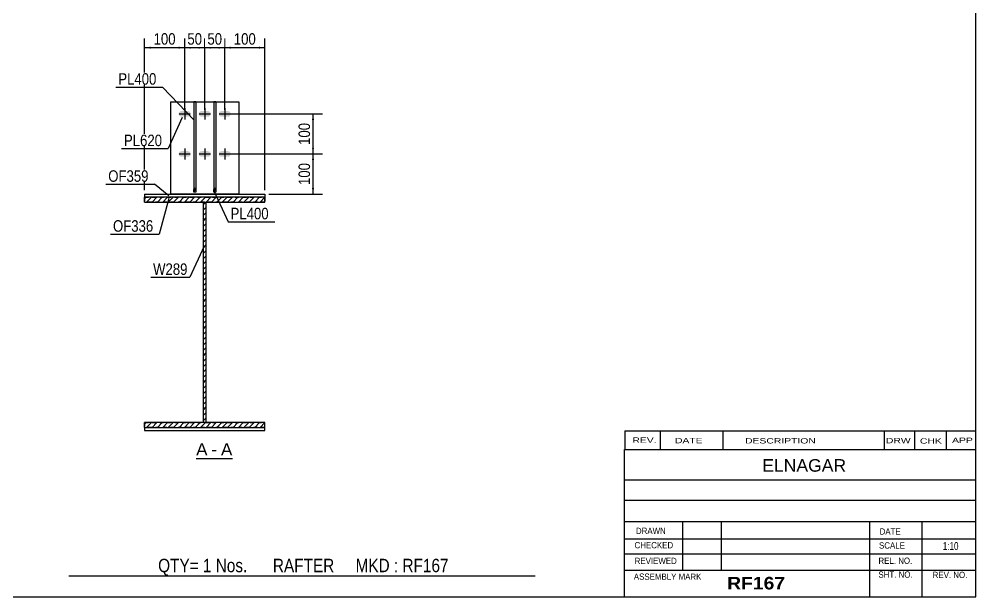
# Model space of a CAD drawing. Header units: millimetres. Extents: x -649 to -247, y -197 to 80.
# Drawn here: x -485.3 to -246.8, y -197.2 to -53.2 of the extents above; entities that cross this region are included whole.
import ezdxf

# ---------------------------------------------------------------- set-up
doc = ezdxf.new("R2010")
doc.units = ezdxf.units.MM
doc.linetypes.add('DXK_LINE_DOT1', pattern=[1.8814, 0.9407, -0.9407])
doc.styles.add('Arial', font='ARIAL.TTF', dxfattribs={"height": 0.2})
doc.styles.add('Arial Bold', font='ARIALBD.TTF', dxfattribs={"height": 0.2})
doc.styles.add('Arial Narrow', font='ARIALN.TTF', dxfattribs={"height": 0.2})

# ---------------------------------------------------------------- blocks, each defined once
blk = doc.blocks.new('Unknown-627307222-6750')
at = {"color": 5, "linetype": 'Continuous'}
for p, q in [((-246.76, -197.25), (-246.76, 79.75)), ((-646.76, -197.25), (-246.76, -197.25))]:
    blk.add_line(p, q, dxfattribs=at)
blk = doc.blocks.new('Unknown-627307222-14 - 4941')
at = {"color": 7, "linetype": 'Continuous'}
blk.add_line((-441.19, -162.74), (-432.16, -162.74), dxfattribs=at)
at = {"color": 0, "linetype": 'Continuous'}
blk.add_wipeout([(-438.34, -161.99), (-438.34, -158.79), (-441.19, -158.79), (-441.19, -161.99)], dxfattribs=at)
blk.add_wipeout([(-435.96, -161.99), (-435.96, -158.79), (-437.38, -158.79), (-437.38, -161.99)], dxfattribs=at)
at = {"color": 96, "linetype": 'Continuous', "style": 'Arial'}
blk.add_text('A', height=3.06, dxfattribs=at).set_placement((-441.19, -161.99))
at = {"color": 0, "linetype": 'Continuous'}
blk.add_wipeout([(-432.16, -161.99), (-432.16, -158.79), (-435, -158.79), (-435, -161.99)], dxfattribs=at)
at = {"color": 96, "linetype": 'Continuous', "style": 'Arial'}
for s, p in [('A', (-435, -161.99)), ('-', (-437.38, -161.99))]:
    blk.add_text(s, height=3.06, dxfattribs=at).set_placement(p)
blk = doc.blocks.new('Part-627307222-4944 - 4941')
at = {"linetype": 'Continuous'}
h = blk.add_hatch(dxfattribs=at)
h.set_pattern_fill('', scale=0.3, style=0, pattern_type=0)
h.set_pattern_definition([(45, (-424.0441, -97.5918), (-0.67352, 0.67352), [])])
h.paths.add_polyline_path([(-424.04, -98.79), (-424.04, -97.59), (-454.04, -97.59), (-454.04, -98.79)])
at = {"color": 2, "linetype": 'Continuous'}
for p, q in [((-454.04, -97.59), (-454.04, -97.59)), ((-454.04, -98.79), (-454.04, -97.59)), ((-424.04, -97.59), (-454.04, -97.59)), ((-424.04, -97.59), (-424.04, -97.59)), ((-424.04, -98.79), (-424.04, -97.59)), ((-454.04, -98.79), (-454.04, -98.79)), ((-454.04, -98.79), (-424.04, -98.79)), ((-424.04, -98.79), (-424.04, -98.79))]:
    blk.add_line(p, q, dxfattribs=at)
at = {"color": 7, "linetype": 'DXK_LINE_DOT1'}
for p, q in [((-454.04, -97.59), (-454.04, -98.79)), ((-454.04, -97.59), (-424.04, -97.59)), ((-424.04, -97.59), (-424.04, -98.79)), ((-424.04, -98.79), (-454.04, -98.79))]:
    blk.add_line(p, q, dxfattribs=at)
blk = doc.blocks.new('Part-627307222-4946 - 4941')
at = {"linetype": 'Continuous'}
h = blk.add_hatch(dxfattribs=at)
h.set_pattern_fill('', scale=0.3, style=0, pattern_type=0)
h.set_pattern_definition([(45, (-424.0441, -153.7918), (-0.67352, 0.67352), [])])
h.paths.add_polyline_path([(-424.04, -154.99), (-424.04, -153.79), (-454.04, -153.79), (-454.04, -154.99)])
at = {"color": 2, "linetype": 'Continuous'}
for p, q in [((-454.04, -153.79), (-454.04, -153.79)), ((-454.04, -154.99), (-454.04, -153.79)), ((-424.04, -153.79), (-454.04, -153.79)), ((-454.04, -154.99), (-454.04, -154.99)), ((-454.04, -154.99), (-424.04, -154.99)), ((-424.04, -153.79), (-424.04, -153.79)), ((-424.04, -154.99), (-424.04, -153.79)), ((-424.04, -154.99), (-424.04, -154.99))]:
    blk.add_line(p, q, dxfattribs=at)
at = {"color": 7, "linetype": 'DXK_LINE_DOT1'}
for p, q in [((-454.04, -153.79), (-454.04, -154.99)), ((-454.04, -153.79), (-424.04, -153.79)), ((-424.04, -154.99), (-454.04, -154.99)), ((-424.04, -154.99), (-424.04, -153.79))]:
    blk.add_line(p, q, dxfattribs=at)
blk = doc.blocks.new('Part-627307222-4966 - 4941')
at = {"linetype": 'Continuous'}
h = blk.add_hatch(dxfattribs=at)
h.set_pattern_fill('', scale=0.3, style=0, pattern_type=0)
h.set_pattern_definition([(45, (-436.2941, -95.6539), (-0.6735, 0.6735), [])])
h.paths.add_polyline_path([(-436.29, -96.29), (-436.29, -95.65), (-436.79, -95.65), (-436.79, -96.29)])
at = {"color": 2, "linetype": 'Continuous'}
for p, q in [((-436.79, -73.79), (-436.79, -95.65)), ((-436.29, -73.79), (-436.79, -73.79)), ((-436.29, -73.79), (-436.29, -95.65)), ((-436.79, -96.29), (-436.79, -95.65)), ((-436.79, -95.65), (-436.29, -95.65)), ((-436.29, -96.29), (-436.79, -96.29)), ((-436.29, -95.65), (-436.29, -96.29))]:
    blk.add_line(p, q, dxfattribs=at)
at = {"color": 7, "linetype": 'DXK_LINE_DOT1'}
for p, q in [((-436.79, -95.29), (-436.29, -95.29)), ((-436.79, -95.65), (-436.79, -96.29)), ((-436.29, -96.29), (-436.79, -96.29)), ((-436.29, -95.65), (-436.29, -96.29))]:
    blk.add_line(p, q, dxfattribs=at)
blk = doc.blocks.new('Part-627307222-4958 - 4941')
at = {"color": 2, "linetype": 'Continuous'}
for p, q in [((-454.04, -153.79), (-454.04, -153.79)), ((-454.04, -154.99), (-454.04, -155.79)), ((-424.04, -153.79), (-424.04, -153.79)), ((-424.04, -155.79), (-424.04, -154.99)), ((-454.04, -155.79), (-424.04, -155.79))]:
    blk.add_line(p, q, dxfattribs=at)
at = {"color": 7, "linetype": 'DXK_LINE_DOT1'}
for p, q in [((-454.04, -154.99), (-454.04, -154.99)), ((-424.04, -154.99), (-424.04, -154.99))]:
    blk.add_line(p, q, dxfattribs=at)
blk = doc.blocks.new('Part-627307222-4967 - 4941')
at = {"linetype": 'Continuous'}
h = blk.add_hatch(dxfattribs=at)
h.set_pattern_fill('', scale=0.3, style=0, pattern_type=0)
h.set_pattern_definition([(45, (-441.2941, -95.6539), (-0.6735, 0.6735), [])])
h.paths.add_polyline_path([(-441.29, -96.29), (-441.29, -95.65), (-441.79, -95.65), (-441.79, -96.29)])
at = {"color": 2, "linetype": 'Continuous'}
for p, q in [((-441.79, -73.79), (-441.79, -95.65)), ((-441.29, -73.79), (-441.79, -73.79)), ((-441.29, -73.79), (-441.29, -95.65)), ((-441.79, -96.29), (-441.79, -95.65)), ((-441.79, -95.65), (-441.29, -95.65)), ((-441.29, -96.29), (-441.79, -96.29)), ((-441.29, -95.65), (-441.29, -96.29))]:
    blk.add_line(p, q, dxfattribs=at)
at = {"color": 7, "linetype": 'DXK_LINE_DOT1'}
for p, q in [((-441.79, -95.29), (-441.29, -95.29)), ((-441.79, -95.65), (-441.79, -96.29)), ((-441.29, -96.29), (-441.79, -96.29)), ((-441.29, -95.65), (-441.29, -96.29))]:
    blk.add_line(p, q, dxfattribs=at)
blk = doc.blocks.new('Part-627307222-4959 - 4941')
at = {"color": 2, "linetype": 'Continuous'}
for p, q in [((-454.04, -96.79), (-424.04, -96.79)), ((-454.04, -96.79), (-454.04, -97.59)), ((-424.04, -96.79), (-424.04, -97.59))]:
    blk.add_line(p, q, dxfattribs=at)
blk = doc.blocks.new('Part-627307222-4965 - 4941')
at = {"color": 2, "linetype": 'Continuous'}
for p, q in [((-447.54, -73.79), (-447.54, -96.79)), ((-447.54, -73.79), (-430.54, -73.79)), ((-430.54, -73.79), (-430.54, -96.79)), ((-430.54, -96.79), (-447.54, -96.79))]:
    blk.add_line(p, q, dxfattribs=at)
blk = doc.blocks.new('Part-627307222-4970 - 4941')
at = {"linetype": 'Continuous'}
h = blk.add_hatch(dxfattribs=at)
h.set_pattern_fill('', scale=0.3, style=0, pattern_type=0)
h.set_pattern_definition([(45, (-438.7441, -98.7918), (-0.67352, 0.67352), [])])
h.paths.add_polyline_path([(-438.74, -153.79), (-438.74, -98.79), (-439.34, -98.79), (-439.34, -153.79)])
at = {"color": 7, "linetype": 'DXK_LINE_DOT1'}
for p, q in [((-439.34, -98.79), (-439.34, -98.79)), ((-438.74, -98.79), (-438.74, -98.79)), ((-439.34, -153.79), (-439.34, -153.79)), ((-438.74, -153.79), (-438.74, -153.79))]:
    blk.add_line(p, q, dxfattribs=at)
at = {"color": 2, "linetype": 'Continuous'}
for p, q in [((-439.34, -153.79), (-439.34, -98.79)), ((-439.34, -98.79), (-438.74, -98.79)), ((-438.74, -98.79), (-438.74, -153.79)), ((-438.74, -153.79), (-439.34, -153.79))]:
    blk.add_line(p, q, dxfattribs=at)
blk = doc.blocks.new('Bolt-627307222-4988 - 4941')
at = {"linetype": 'Continuous'}
for points in [[(-445.34, -77.29), (-445.11, -77.44), (-444.84, -77.49), (-443.24, -77.49), (-442.98, -77.44), (-442.75, -77.29), (-442.6, -77.06), (-442.54, -76.79), (-442.6, -76.52), (-442.75, -76.3), (-442.98, -76.14), (-443.24, -76.09), (-444.84, -76.09), (-445.11, -76.14), (-445.34, -76.3), (-445.49, -76.52), (-445.54, -76.79), (-445.49, -77.06)], [(-440.34, -77.29), (-440.11, -77.44), (-439.84, -77.49), (-438.24, -77.49), (-437.98, -77.44), (-437.75, -77.29), (-437.6, -77.06), (-437.54, -76.79), (-437.6, -76.52), (-437.75, -76.3), (-437.98, -76.14), (-438.24, -76.09), (-439.84, -76.09), (-440.11, -76.14), (-440.34, -76.3), (-440.49, -76.52), (-440.54, -76.79), (-440.49, -77.06)], [(-435.34, -77.29), (-435.11, -77.44), (-434.84, -77.49), (-433.24, -77.49), (-432.98, -77.44), (-432.75, -77.29), (-432.6, -77.06), (-432.54, -76.79), (-432.6, -76.52), (-432.75, -76.3), (-432.98, -76.14), (-433.24, -76.09), (-434.84, -76.09), (-435.11, -76.14), (-435.34, -76.3), (-435.49, -76.52), (-435.54, -76.79), (-435.49, -77.06)], [(-445.34, -87.29), (-445.11, -87.44), (-444.84, -87.49), (-443.24, -87.49), (-442.98, -87.44), (-442.75, -87.29), (-442.6, -87.06), (-442.54, -86.79), (-442.6, -86.52), (-442.75, -86.3), (-442.98, -86.14), (-443.24, -86.09), (-444.84, -86.09), (-445.11, -86.14), (-445.34, -86.3), (-445.49, -86.52), (-445.54, -86.79), (-445.49, -87.06)], [(-440.34, -87.29), (-440.11, -87.44), (-439.84, -87.49), (-438.24, -87.49), (-437.98, -87.44), (-437.75, -87.29), (-437.6, -87.06), (-437.54, -86.79), (-437.6, -86.52), (-437.75, -86.3), (-437.98, -86.14), (-438.24, -86.09), (-439.84, -86.09), (-440.11, -86.14), (-440.34, -86.3), (-440.49, -86.52), (-440.54, -86.79), (-440.49, -87.06)], [(-435.34, -87.29), (-435.11, -87.44), (-434.84, -87.49), (-433.24, -87.49), (-432.98, -87.44), (-432.75, -87.29), (-432.6, -87.06), (-432.54, -86.79), (-432.6, -86.52), (-432.75, -86.3), (-432.98, -86.14), (-433.24, -86.09), (-434.84, -86.09), (-435.11, -86.14), (-435.34, -86.3), (-435.49, -86.52), (-435.54, -86.79), (-435.49, -87.06)]]:
    blk.add_hatch(color=3, dxfattribs=at).paths.add_polyline_path(points)
at = {"color": 3, "linetype": 'Continuous'}
for p, q in [((-444.04, -75.39), (-444.04, -78.19)), ((-439.04, -75.39), (-439.04, -78.19)), ((-434.04, -75.39), (-434.04, -78.19)), ((-445.44, -76.79), (-442.64, -76.79)), ((-440.44, -76.79), (-437.64, -76.79)), ((-435.44, -76.79), (-432.64, -76.79)), ((-444.04, -85.39), (-444.04, -88.19)), ((-439.04, -85.39), (-439.04, -88.19)), ((-434.04, -85.39), (-434.04, -88.19)), ((-445.44, -86.79), (-442.64, -86.79)), ((-440.44, -86.79), (-437.64, -86.79)), ((-435.44, -86.79), (-432.64, -86.79))]:
    blk.add_line(p, q, dxfattribs=at)
blk = doc.blocks.new('StraightDimension-627307222-9012 - 4941')
at = {"linetype": 'Continuous'}
for points in [[(-442.54, -60.53), (-444.04, -60.28), (-442.54, -60.03)], [(-440.54, -60.03), (-439.04, -60.28), (-440.54, -60.53)]]:
    blk.add_hatch(color=7, dxfattribs=at).paths.add_polyline_path(points)
at = {"color": 7, "linetype": 'Continuous'}
for p, q in [((-444.04, -75.79), (-444.04, -58.03)), ((-439.04, -75.79), (-439.04, -58.03)), ((-444.04, -60.28), (-439.04, -60.28))]:
    blk.add_line(p, q, dxfattribs=at)
at = {"color": 0}
blk.add_wipeout([(-439.12, -60.13), (-439.12, -55.93), (-443.97, -55.93), (-443.97, -60.13)], dxfattribs=at)
at = {"color": 3, "style": 'Arial Narrow'}
blk.add_text('50', height=2.863, dxfattribs=at).set_placement((-443.37, -59.53))
blk = doc.blocks.new('StraightDimension-627307222-5296 - 4941')
at = {"linetype": 'Continuous'}
for points in [[(-432.54, -60.53), (-434.04, -60.28), (-432.54, -60.03)], [(-425.54, -60.03), (-424.04, -60.28), (-425.54, -60.53)]]:
    blk.add_hatch(color=7, dxfattribs=at).paths.add_polyline_path(points)
at = {"color": 7, "linetype": 'Continuous'}
for p, q in [((-434.04, -75.79), (-434.04, -58.03)), ((-424.04, -95.79), (-424.04, -58.03)), ((-434.04, -60.28), (-424.04, -60.28))]:
    blk.add_line(p, q, dxfattribs=at)
at = {"color": 0}
blk.add_wipeout([(-425.7, -60.13), (-425.7, -55.93), (-432.39, -55.93), (-432.39, -60.13)], dxfattribs=at)
at = {"color": 3, "style": 'Arial Narrow'}
blk.add_text('100', height=2.863, dxfattribs=at).set_placement((-431.79, -59.53))
blk = doc.blocks.new('StraightDimension-627307222-5299 - 4941')
at = {"linetype": 'Continuous'}
for points in [[(-452.54, -60.53), (-454.04, -60.28), (-452.54, -60.03)], [(-445.54, -60.03), (-444.04, -60.28), (-445.54, -60.53)]]:
    blk.add_hatch(color=7, dxfattribs=at).paths.add_polyline_path(points)
at = {"color": 7, "linetype": 'Continuous'}
for p, q in [((-454.04, -95.79), (-454.04, -58.03)), ((-444.04, -75.79), (-444.04, -58.03)), ((-454.04, -60.28), (-444.04, -60.28))]:
    blk.add_line(p, q, dxfattribs=at)
at = {"color": 0}
blk.add_wipeout([(-445.7, -60.13), (-445.7, -55.93), (-452.39, -55.93), (-452.39, -60.13)], dxfattribs=at)
at = {"color": 3, "style": 'Arial Narrow'}
blk.add_text('100', height=2.863, dxfattribs=at).set_placement((-451.79, -59.53))
blk = doc.blocks.new('StraightDimension-627307222-9014 - 4941')
at = {"linetype": 'Continuous'}
for points in [[(-437.54, -60.53), (-439.04, -60.28), (-437.54, -60.03)], [(-435.54, -60.03), (-434.04, -60.28), (-435.54, -60.53)]]:
    blk.add_hatch(color=7, dxfattribs=at).paths.add_polyline_path(points)
at = {"color": 7, "linetype": 'Continuous'}
for p, q in [((-439.04, -75.79), (-439.04, -58.03)), ((-434.04, -75.79), (-434.04, -58.03)), ((-439.04, -60.28), (-434.04, -60.28))]:
    blk.add_line(p, q, dxfattribs=at)
at = {"color": 0}
blk.add_wipeout([(-434.12, -60.13), (-434.12, -55.93), (-438.97, -55.93), (-438.97, -60.13)], dxfattribs=at)
at = {"color": 3, "style": 'Arial Narrow'}
blk.add_text('50', height=2.863, dxfattribs=at).set_placement((-438.37, -59.53))
blk = doc.blocks.new('StraightDimension-627307222-10425 - 4941')
at = {"linetype": 'Continuous'}
for points in [[(-412.29, -78.29), (-412.04, -76.79), (-411.79, -78.29)], [(-411.79, -85.29), (-412.04, -86.79), (-412.29, -85.29)]]:
    blk.add_hatch(color=7, dxfattribs=at).paths.add_polyline_path(points)
at = {"color": 7, "linetype": 'Continuous'}
for p, q in [((-433.04, -76.79), (-409.64, -76.79)), ((-412.04, -86.79), (-412.04, -76.79)), ((-433.04, -86.79), (-409.64, -86.79))]:
    blk.add_line(p, q, dxfattribs=at)
at = {"color": 0}
blk.add_wipeout([(-412.19, -78.45), (-416.39, -78.45), (-416.39, -85.13), (-412.19, -85.13)], dxfattribs=at)
at = {"color": 3, "style": 'Arial Narrow'}
blk.add_text('100', height=2.863, rotation=90.0002, dxfattribs=at).set_placement((-412.79, -84.53))
blk = doc.blocks.new('StraightDimension-627307222-10426 - 4941')
at = {"linetype": 'Continuous'}
for points in [[(-412.29, -88.29), (-412.04, -86.79), (-411.79, -88.29)], [(-411.79, -95.29), (-412.04, -96.79), (-412.29, -95.29)]]:
    blk.add_hatch(color=7, dxfattribs=at).paths.add_polyline_path(points)
at = {"color": 7, "linetype": 'Continuous'}
for p, q in [((-433.04, -86.79), (-409.64, -86.79)), ((-412.04, -96.79), (-412.04, -86.79)), ((-423.04, -96.79), (-409.64, -96.79))]:
    blk.add_line(p, q, dxfattribs=at)
at = {"color": 0}
blk.add_wipeout([(-412.19, -88.45), (-416.39, -88.45), (-416.39, -95.13), (-412.19, -95.13)], dxfattribs=at)
at = {"color": 3, "style": 'Arial Narrow'}
blk.add_text('100', height=2.863, rotation=90.0002, dxfattribs=at).set_placement((-412.79, -94.53))
blk = doc.blocks.new('CBS_CALLOFF-627307222-10851')
at = {"color": 7, "linetype": 'Continuous'}
blk.add_line((-472.89, -191.98), (-356.65, -192), dxfattribs=at)
at = {"color": 3, "linetype": 'Continuous', "style": 'Arial Narrow'}
blk.add_text('QTY= 1 Nos.      RAFTER     MKD : RF167', height=3.3405, dxfattribs=at).set_placement((-450.66, -191.09))
blk = doc.blocks.new('CBS_NAME_BLOG-627307222-10852')
at = {"color": 7, "linetype": 'Continuous'}
for p, q in [((-334.36, -160.5), (-246.84, -160.5)), ((-334.36, -197.2), (-334.36, -160.5)), ((-334.35, -168.03), (-246.84, -168.03)), ((-334.28, -173.09), (-246.76, -173.09)), ((-334.36, -178.46), (-246.84, -178.46)), ((-319.83, -190.56), (-319.83, -178.47)), ((-310.15, -190.54), (-310.15, -178.47)), ((-273.23, -197.2), (-273.23, -178.47)), ((-260.18, -197.2), (-260.18, -178.46)), ((-334.35, -182.76), (-246.76, -182.74)), ((-334.36, -186.5), (-246.84, -186.5)), ((-334.36, -190.55), (-246.84, -190.55)), ((-334.36, -197.25), (-246.76, -197.25))]:
    blk.add_line(p, q, dxfattribs=at)
at = {"color": 3, "linetype": 'Continuous', "style": 'Arial'}
blk.add_text('ELNAGAR', height=3.133, dxfattribs=at).set_placement((-300.03, -166.03))
at = {"color": 3, "linetype": 'Continuous'}
for s, height, style, width, p in [('DRAWN', 1.566, 'Arial', 0.9, (-331.52, -181.57)), ('DATE', 1.566, 'Arial', 0.9, (-270.76, -181.73)), ('CHECKED', 1.566, 'Arial', 0.9, (-331.87, -185.14)), ('SCALE', 1.566, 'Arial', 0.9, (-270.91, -185.21)), ('1:10', 1.957, 'Arial Narrow', 0.9, (-255.02, -185.56)), ('REVIEWED', 1.566, 'Arial', 0.9, (-331.84, -189.06)), ('REL. NO.', 1.566, 'Arial', 0.9, (-271.05, -189.01)), ('ASSEMBLY MARK', 1.5663, 'Arial', 0.9, (-332.05, -192.99)), ('RF167', 3.131, 'Arial Bold', 1.1, (-308.78, -195.39)), ('SHT. NO.', 1.566, 'Arial', 0.9, (-271.06, -192.47)), ('REV. NO.', 1.566, 'Arial', 0.9, (-257.53, -192.56))]:
    blk.add_text(s, height=height, dxfattribs=dict(at, style=style, width=width)).set_placement(p)
blk = doc.blocks.new('CBS_REVISION-627307222-10853')
at = {"color": 7, "linetype": 'Continuous'}
for p, q in [((-334.27, -155.86), (-334.27, -160.5)), ((-334.27, -155.87), (-246.77, -155.87)), ((-325.48, -155.87), (-325.48, -160.5)), ((-309.88, -155.86), (-309.88, -160.43)), ((-269.62, -155.87), (-269.62, -160.49)), ((-262.08, -155.87), (-262.08, -160.5)), ((-254.14, -155.87), (-254.14, -160.5)), ((-334.27, -160.5), (-246.77, -160.5))]:
    blk.add_line(p, q, dxfattribs=at)
at = {"color": 7, "style": 'Arial Narrow', "width": 1.7}
for s, height, p in [('REV.', 1.326, (-332.41, -158.82)), ('DATE', 1.326, (-321.79, -158.93)), ('DESCRIPTION', 1.3257, (-304.31, -158.99)), ('DRW', 1.326, (-269.19, -158.93)), ('CHK', 1.326, (-260.71, -159.02)), ('APP', 1.326, (-252.7, -158.86))]:
    blk.add_text(s, height=height, dxfattribs=at).set_placement(p)
blk = doc.blocks.new('Mark-627307222-8395 - 4941')
at = {"color": 7, "linetype": 'Continuous'}
blk.add_line((-441.66, -78.35), (-449.59, -70.11), dxfattribs=at)
at = {"color": 0}
blk.add_wipeout([(-451.09, -69.51), (-451.09, -66.51), (-460.59, -66.51), (-460.59, -69.51)], dxfattribs=at)
blk.add_wipeout([(-451.09, -69.51), (-451.09, -66.51), (-460.59, -66.51), (-460.59, -69.51)], dxfattribs=at)
at = {"color": 7, "linetype": 'Continuous'}
blk.add_line((-461.19, -70.11), (-449.59, -70.11), dxfattribs=at)
at = {"color": 3, "style": 'Arial Narrow'}
blk.add_text('PL400', height=2.863, dxfattribs=at).set_placement((-460.59, -69.51))
blk = doc.blocks.new('Mark-627307222-8383 - 4941')
at = {"color": 7, "linetype": 'Continuous'}
blk.add_line((-448.01, -97.87), (-450.37, -106.78), dxfattribs=at)
at = {"color": 0}
blk.add_wipeout([(-451.87, -106.18), (-451.87, -103.18), (-461.92, -103.18), (-461.92, -106.18)], dxfattribs=at)
blk.add_wipeout([(-451.87, -106.18), (-451.87, -103.18), (-461.92, -103.18), (-461.92, -106.18)], dxfattribs=at)
at = {"color": 7, "linetype": 'Continuous'}
blk.add_line((-462.52, -106.78), (-450.37, -106.78), dxfattribs=at)
at = {"color": 3, "style": 'Arial Narrow'}
blk.add_text('OF336', height=2.863, dxfattribs=at).set_placement((-461.92, -106.18))
blk = doc.blocks.new('Mark-627307222-8386 - 4941')
at = {"color": 7, "linetype": 'Continuous'}
blk.add_line((-448.01, -97.2), (-451.55, -94.33), dxfattribs=at)
at = {"color": 0}
blk.add_wipeout([(-453.05, -93.73), (-453.05, -90.73), (-463.1, -90.73), (-463.1, -93.73)], dxfattribs=at)
blk.add_wipeout([(-453.05, -93.73), (-453.05, -90.73), (-463.1, -90.73), (-463.1, -93.73)], dxfattribs=at)
at = {"color": 7, "linetype": 'Continuous'}
blk.add_line((-463.7, -94.33), (-451.55, -94.33), dxfattribs=at)
at = {"color": 3, "style": 'Arial Narrow'}
blk.add_text('OF359', height=2.863, dxfattribs=at).set_placement((-463.1, -93.73))
blk = doc.blocks.new('Mark-627307222-8389 - 4941')
at = {"color": 7, "linetype": 'Continuous'}
blk.add_line((-444.64, -77.7), (-448.18, -85.44), dxfattribs=at)
at = {"color": 0}
blk.add_wipeout([(-449.68, -84.84), (-449.68, -81.84), (-459.18, -81.84), (-459.18, -84.84)], dxfattribs=at)
blk.add_wipeout([(-449.68, -84.84), (-449.68, -81.84), (-459.18, -81.84), (-459.18, -84.84)], dxfattribs=at)
at = {"color": 7, "linetype": 'Continuous'}
blk.add_line((-459.78, -85.44), (-448.18, -85.44), dxfattribs=at)
at = {"color": 3, "style": 'Arial Narrow'}
blk.add_text('PL620', height=2.863, dxfattribs=at).set_placement((-459.18, -84.84))
blk = doc.blocks.new('Mark-627307222-8392 - 4941')
at = {"color": 0}
blk.add_wipeout([(-423.1, -103.08), (-423.1, -100.08), (-432.6, -100.08), (-432.6, -103.08)], dxfattribs=at)
blk.add_wipeout([(-423.1, -103.08), (-423.1, -100.08), (-432.6, -100.08), (-432.6, -103.08)], dxfattribs=at)
at = {"color": 7, "linetype": 'Continuous'}
for p, q in [((-436.74, -95.95), (-433.2, -103.68)), ((-433.2, -103.68), (-421.6, -103.68))]:
    blk.add_line(p, q, dxfattribs=at)
at = {"color": 3, "style": 'Arial Narrow'}
blk.add_text('PL400', height=2.863, dxfattribs=at).set_placement((-432.6, -103.08))
blk = doc.blocks.new('Mark-627307222-8398 - 4941')
at = {"color": 0}
blk.add_wipeout([(-443.33, -116.95), (-443.33, -113.95), (-451.92, -113.95), (-451.92, -116.95)], dxfattribs=at)
blk.add_wipeout([(-443.33, -116.95), (-443.33, -113.95), (-451.92, -113.95), (-451.92, -116.95)], dxfattribs=at)
at = {"color": 7, "linetype": 'Continuous'}
for p in [(-439.19, -109.81), (-452.52, -117.55)]:
    blk.add_line(p, (-442.73, -117.55), dxfattribs=at)
at = {"color": 3, "style": 'Arial Narrow'}
blk.add_text('W289', height=2.863, dxfattribs=at).set_placement((-451.92, -116.95))

msp = doc.modelspace()

# ---------------------------------------------------------------- block references
for name in ['Unknown-627307222-6750', 'Part-627307222-4965 - 4941', 'Part-627307222-4967 - 4941', 'Part-627307222-4966 - 4941', 'Bolt-627307222-4988 - 4941', 'Part-627307222-4959 - 4941', 'Part-627307222-4944 - 4941', 'Part-627307222-4970 - 4941', 'Part-627307222-4946 - 4941', 'Part-627307222-4958 - 4941', 'CBS_REVISION-627307222-10853', 'CBS_NAME_BLOG-627307222-10852', 'CBS_CALLOFF-627307222-10851']:
    msp.add_blockref(name, (0, 0))

# ---------------------------------------------------------------- next in the draw order: block references
for name in ['StraightDimension-627307222-9012 - 4941', 'StraightDimension-627307222-5296 - 4941', 'Mark-627307222-8383 - 4941', 'Mark-627307222-8398 - 4941', 'Unknown-627307222-14 - 4941']:
    msp.add_blockref(name, (0, 0))

# ---------------------------------------------------------------- next in the draw order: block references
for name in ['StraightDimension-627307222-5299 - 4941', 'StraightDimension-627307222-9014 - 4941']:
    msp.add_blockref(name, (0, 0))

# ---------------------------------------------------------------- next in the draw order: block references
for name in ['Mark-627307222-8395 - 4941', 'StraightDimension-627307222-10425 - 4941', 'Mark-627307222-8386 - 4941']:
    msp.add_blockref(name, (0, 0))

# ---------------------------------------------------------------- next in the draw order: block references
for name in ['Mark-627307222-8389 - 4941', 'StraightDimension-627307222-10426 - 4941']:
    msp.add_blockref(name, (0, 0))

# ---------------------------------------------------------------- next in the draw order: block references
msp.add_blockref('Mark-627307222-8392 - 4941', (0, 0))

doc.saveas('drawing.dxf')
